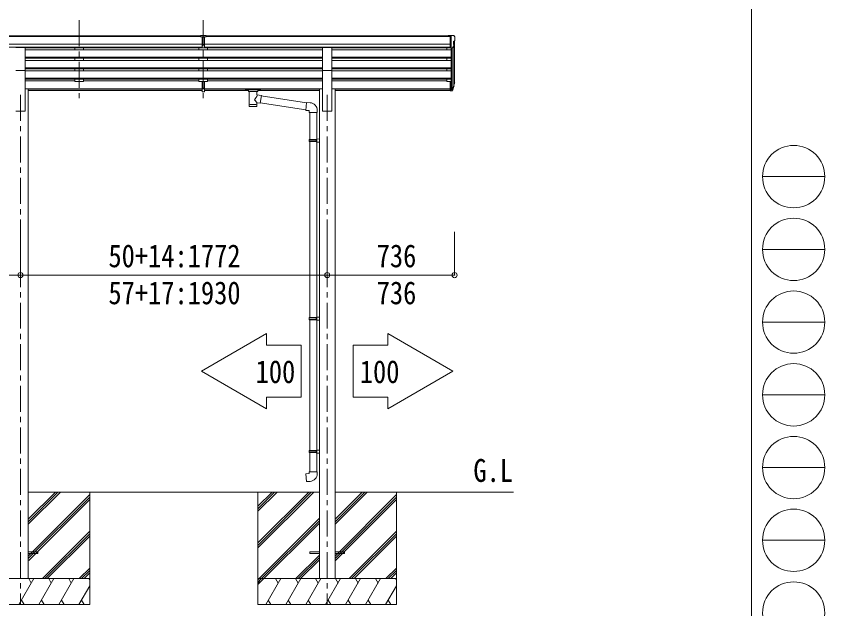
# Model space of a CAD drawing. Units: millimetres, scale not verified. Extents: x -20750 to 2444, y -5820 to 5820.
# Drawn here: x -2227 to 2444, y -3546 to -123 of the extents above; entities that cross this region are included whole.
import ezdxf
from ezdxf.enums import TextEntityAlignment as Align

# ---------------------------------------------------------------- set-up
doc = ezdxf.new("R2010")
doc.units = ezdxf.units.MM
doc.header["$LTSCALE"] = 30
doc.header["$PDMODE"] = 32
doc.header["$PDSIZE"] = 30
doc.linetypes.add('CHAIN1', pattern=[8, 5, -1, 1, -1])
for name, color, linetype, lineweight in [('0-0_0', 7, 'Continuous', 9), ('0-1_本体', 5, 'CHAIN1', 9), ('0-3_ELV2', 4, 'Continuous', 9), ('0-6_OTH_LINE', 6, 'Continuous', 9), ('0-9_OUTLINE', 7, 'Continuous', 9), ('F-0_240', 7, 'Continuous', 9)]:
    doc.layers.add(name, color=color, linetype=linetype, lineweight=lineweight)
doc.layers.add('0-7_SHAPE', color=7, linetype='Continuous')
doc.styles.add('ＭＳ ゴシック', font='')
doc.styles.get('ＭＳ ゴシック').set_extended_font_data('MS Gothic')

msp = doc.modelspace()

# ---------------------------------------------------------------- linework, layer by layer
at = {"layer": '0-0_0'}
for p, q in [((-2157.5, -2871.4), (-475.9, -2871.4)), ((-2157.5, -3057.03), (-1971.86, -2871.4)), ((-2157.5, -3042.89), (-1986.01, -2871.4)), ((-2157.5, -3028.75), (-2000.15, -2871.4)), ((-2157.5, -3240.88), (-1802.7, -2886.08)), ((-1802.7, -2871.4), (-1802.7, -3521.4)), ((-830.7, -3165.58), (-536.52, -2871.4)), ((-830.7, -3179.72), (-522.37, -2871.4)), ((-830.7, -3193.86), (-508.23, -2871.4)), ((-830.7, -2981.73), (-720.36, -2871.4)), ((-830.7, -2967.59), (-734.51, -2871.4)), ((-830.7, -2953.45), (-748.65, -2871.4)), ((-385.5, -2871.4), (645.3, -2871.4)), ((-385.5, -3057.03), (-199.86, -2871.4)), ((-385.5, -3042.89), (-214.01, -2871.4)), ((-385.5, -3028.75), (-228.15, -2871.4)), ((-385.5, -3240.88), (-30.7, -2886.08)), ((-30.7, -2871.4), (-30.7, -3521.4)), ((-2157.5, -3255.02), (-1802.7, -2900.22)), ((-2155.24, -3266.9), (-1802.7, -2914.36)), ((-385.5, -3255.02), (-30.7, -2900.22)), ((-383.24, -3266.9), (-30.7, -2914.36)), ((-830.7, -3377.71), (-475.9, -3022.91)), ((-830.7, -3391.85), (-475.9, -3037.05)), ((-830.7, -3405.99), (-475.9, -3051.2)), ((-2075.89, -3371.4), (-1802.7, -3098.21)), ((-2061.74, -3371.4), (-1802.7, -3112.35)), ((-2047.6, -3371.4), (-1802.7, -3126.5)), ((-303.89, -3371.4), (-30.7, -3098.21)), ((-289.74, -3371.4), (-30.7, -3112.35)), ((-275.6, -3371.4), (-30.7, -3126.5)), ((-612.25, -3371.4), (-475.9, -3235.04)), ((-598.11, -3371.4), (-475.9, -3249.19)), ((-583.97, -3371.4), (-475.9, -3263.33)), ((-1863.75, -3371.4), (-1802.7, -3310.34)), ((-91.75, -3371.4), (-30.7, -3310.34)), ((-1849.61, -3371.4), (-1802.7, -3324.49)), ((-1835.47, -3371.4), (-1802.7, -3338.63)), ((-77.61, -3371.4), (-30.7, -3324.49)), ((-63.47, -3371.4), (-30.7, -3338.63)), ((-1802.7, -3371.4), (-2602.7, -3371.4)), ((-2211.54, -3521.4), (-2124.94, -3371.4)), ((-2139.94, -3397.38), (-2154.94, -3371.4)), ((-2096.07, -3521.4), (-2009.47, -3371.4)), ((-2024.47, -3397.38), (-2039.47, -3371.4)), ((-1980.6, -3521.4), (-1894, -3371.4)), ((-1924, -3371.4), (-1909, -3397.38)), ((-1808.53, -3371.4), (-1802.7, -3381.5)), ((-30.7, -3371.4), (-830.7, -3371.4)), ((-830.7, -3398.9), (-814.82, -3371.4)), ((-785.95, -3521.4), (-699.35, -3371.4)), ((-714.35, -3397.38), (-729.35, -3371.4)), ((-670.48, -3521.4), (-583.88, -3371.4)), ((-598.88, -3397.38), (-613.88, -3371.4)), ((-555.01, -3521.4), (-468.41, -3371.4)), ((-483.41, -3397.38), (-498.41, -3371.4)), ((-439.54, -3521.4), (-352.94, -3371.4)), ((-367.94, -3397.38), (-382.94, -3371.4)), ((-324.07, -3521.4), (-237.47, -3371.4)), ((-252.47, -3397.38), (-267.47, -3371.4)), ((-208.6, -3521.4), (-122, -3371.4)), ((-152, -3371.4), (-137, -3397.38)), ((-36.53, -3371.4), (-30.7, -3381.5)), ((-1865.13, -3521.4), (-1802.7, -3413.26)), ((-93.13, -3521.4), (-30.7, -3413.26)), ((-2196.54, -3495.42), (-2181.54, -3521.4)), ((-2081.07, -3495.42), (-2066.07, -3521.4)), ((-1965.6, -3495.42), (-1950.6, -3521.4)), ((-1850.13, -3495.42), (-1835.13, -3521.4)), ((-770.95, -3495.42), (-755.95, -3521.4)), ((-655.48, -3495.42), (-640.48, -3521.4)), ((-540.01, -3495.42), (-525.01, -3521.4)), ((-424.54, -3495.42), (-409.54, -3521.4)), ((-309.07, -3495.42), (-294.07, -3521.4)), ((-193.6, -3495.42), (-178.6, -3521.4)), ((-78.13, -3495.42), (-63.13, -3521.4))]:
    msp.add_line(p, q, dxfattribs=at)
for points in [[(-2602.7, -2871.4), (-2602.7, -3521.4), (-1802.7, -3521.4)], [(-830.7, -2871.4), (-830.7, -3521.4), (-30.7, -3521.4)]]:
    msp.add_lwpolyline(points, dxfattribs=at)
at = {"layer": '0-1_本体'}
for p, q in [((-1862.7, -147), (-1862.7, -624.52)), ((-1146.7, -147), (-1146.7, -624.52)), ((-2202.7, -577.83), (-2202.7, -3521.4)), ((-430.7, -577.83), (-430.7, -3521.4))]:
    msp.add_line(p, q, dxfattribs=at)
at = {"layer": '0-3_ELV2'}
for p, q in [((-1163.19, -236.12), (-6152.2, -236.12)), ((-1163.19, -241.34), (-6152.2, -241.34)), ((-1163.19, -242.55), (-1163.19, -234.71)), ((-1163.19, -242.55), (-1153.19, -242.55)), ((-1146.69, -243.37), (-1153.19, -242.97)), ((-1153.19, -244.55), (-1140.19, -244.55)), ((-1140.19, -243.03), (-1146.69, -243.35)), ((-1140.19, -306.18), (-1140.19, -240.9)), ((278.8, -236.12), (-1130.19, -236.12)), ((278.8, -241.34), (-1130.19, -241.34)), ((278.8, -234.52), (268.8, -234.61)), ((268.8, -236.12), (268.8, -234.61)), ((278.8, -306.5), (278.8, -234.52)), ((297.3, -234.52), (278.8, -234.52)), ((285.3, -307.5), (285.3, -234.52)), ((297.3, -234.52), (299.64, -234.66)), ((299.3, -269.03), (299.3, -285.31)), ((304.77, -265.7), (299.45, -268.77)), ((300.4, -235.09), (304.46, -240.9)), ((305.3, -265.1), (305.3, -499.76)), ((307.3, -243.89), (307.3, -244.52)), ((-1153.19, -284.87), (-6152.2, -284.87)), ((-1153.19, -302.72), (-6152.2, -302.72)), ((-2230.2, -305.15), (-2175.2, -305.15)), ((-2175.2, -436.95), (-2175.2, -305.15)), ((-1153.19, -306.07), (-2175.2, -306.07)), ((-2175.2, -318.48), (-458.2, -318.48)), ((-1887.7, -305.97), (-1887.7, -318.48)), ((-1837.7, -305.97), (-1837.7, -318.38)), ((-1171.7, -305.97), (-1171.7, -318.48)), ((-1153.19, -286.07), (-1146.69, -286.24)), ((-1153.19, -305.12), (-1146.69, -305.52)), ((-1146.7, -318.48), (-1146.7, -366.17)), ((-1146.69, -286.24), (-1140.19, -286.07)), ((-1146.69, -305.52), (-1140.19, -305.12)), ((278.8, -284.87), (-1140.19, -284.87)), ((278.8, -302.72), (-1140.19, -302.72)), ((-458.2, -306.07), (-1140.19, -306.07)), ((-1121.7, -305.97), (-1121.7, -318.38)), ((-458.2, -436.95), (-458.2, -305.15)), ((-458.2, -305.15), (-403.2, -305.15)), ((-403.2, -436.95), (-403.2, -305.15)), ((278.8, -306.07), (-403.2, -306.07)), ((-403.2, -318.48), (285.3, -318.48)), ((260.3, -305.97), (260.3, -318.48)), ((278.8, -306.5), (285.3, -306.5)), ((285.3, -307.5), (290.51, -307.19)), ((285.3, -307.5), (285.3, -500.12)), ((291.3, -307.03), (291.31, -544.9)), ((292.93, -305.69), (301.93, -290.1)), ((300.33, -292.87), (300.33, -526.47)), ((-2175.2, -360.36), (-458.2, -360.36)), ((-2175.2, -361.85), (-458.2, -361.85)), ((-2175.2, -366.17), (-458.2, -366.17)), ((-1887.7, -366.17), (-1887.7, -379.03)), ((-1837.7, -366.17), (-1837.7, -379.03)), ((-1171.7, -366.17), (-1171.7, -379.03)), ((-1121.7, -366.17), (-1121.7, -379.03)), ((-403.2, -360.36), (285.3, -360.36)), ((-403.2, -361.85), (285.3, -361.85)), ((-403.2, -366.17), (285.3, -366.17)), ((260.3, -366.17), (260.3, -379.03)), ((-2175.2, -379.03), (-458.2, -379.03)), ((-1146.7, -379.03), (-1146.7, -426.72)), ((-403.2, -379.03), (285.3, -379.03)), ((-2230.2, -436.95), (-2175.2, -436.95)), ((-2175.2, -420.91), (-458.2, -420.91)), ((-2175.2, -422.4), (-458.2, -422.4)), ((-2175.2, -426.72), (-458.2, -426.72)), ((-2175.2, -436.95), (-2175.2, -671.4)), ((-2175.2, -439.58), (-458.2, -439.58)), ((-1887.7, -426.72), (-1887.7, -439.48)), ((-1837.7, -426.72), (-1837.7, -439.58)), ((-1171.7, -426.72), (-1171.7, -439.48)), ((-1146.7, -487.27), (-1146.7, -439.58)), ((-1121.7, -426.72), (-1121.7, -439.58)), ((-458.2, -436.95), (-458.2, -671.4)), ((-458.2, -436.95), (-403.2, -436.95)), ((-403.2, -420.91), (285.3, -420.91)), ((-403.2, -422.4), (285.3, -422.4)), ((-403.2, -426.72), (285.3, -426.72)), ((-403.2, -436.95), (-403.2, -671.4)), ((-403.2, -439.58), (285.3, -439.58)), ((260.3, -426.72), (260.3, -439.58)), ((-2175.2, -481.45), (-458.2, -481.45)), ((-2175.2, -482.95), (-458.2, -482.95)), ((-2175.2, -487.27), (-458.2, -487.27)), ((-2175.2, -495.81), (-1887.7, -495.81)), ((-1887.7, -487.27), (-1887.7, -500.76)), ((-1837.7, -500.76), (-1887.7, -500.76)), ((-1837.7, -487.27), (-1837.7, -500.76)), ((-1171.7, -495.81), (-1837.7, -495.81)), ((-1171.7, -487.27), (-1171.7, -500.76)), ((-1121.7, -500.76), (-1171.7, -500.76)), ((-1153.19, -560.48), (-1153.19, -500.76)), ((-1140.19, -560.48), (-1140.19, -500.76)), ((-1121.7, -487.27), (-1121.7, -500.76)), ((-458.2, -495.81), (-1121.7, -495.81)), ((-403.2, -481.45), (285.3, -481.45)), ((-403.2, -482.95), (285.3, -482.95)), ((-403.2, -487.27), (285.3, -487.27)), ((260.3, -495.81), (-403.2, -495.81)), ((260.3, -487.27), (260.3, -500.76)), ((260.3, -500.76), (278.8, -500.76)), ((278.8, -500.12), (278.8, -554.16)), ((278.8, -500.12), (285.3, -500.12)), ((285.3, -500.12), (285.3, -554.9)), ((303.61, -512.94), (300.33, -520)), ((-2157.5, -542.4), (-2175.2, -542.4)), ((-2157.5, -542.4), (-2157.5, -3371.4)), ((-2157.5, -542.83), (-1153.19, -542.83)), ((-2157.5, -544.22), (-1153.19, -544.22)), ((-1153.19, -551.91), (-2157.5, -551.91)), ((-1153.19, -538.24), (-1140.19, -538.24)), ((-1153.19, -543.64), (-1140.19, -543.64)), ((-1153.19, -559.42), (-1146.69, -559.82)), ((-1146.69, -559.82), (-1140.19, -559.42)), ((-1140.19, -542.83), (-475.9, -542.83)), ((-1140.19, -544.22), (-475.9, -544.22)), ((-886.19, -551.91), (-1140.19, -551.91)), ((-475.9, -551.91), (-832.19, -551.91)), ((-475.9, -542.4), (-458.2, -542.4)), ((-475.9, -542.4), (-475.9, -3371.4)), ((-385.5, -542.4), (-403.2, -542.4)), ((-385.5, -542.4), (-385.5, -3371.4)), ((-385.5, -542.83), (278.8, -542.83)), ((-385.5, -544.22), (278.8, -544.22)), ((278.8, -551.91), (-385.5, -551.91)), ((278.8, -540.26), (285.3, -540.26)), ((278.8, -545.14), (285.3, -545.14)), ((278.8, -554.16), (285.3, -554.16)), ((285.3, -545.16), (290.44, -545.16)), ((285.3, -546.96), (290.15, -546.96)), ((285.3, -554.9), (290.15, -554.9)), ((291.74, -544.48), (299.49, -529.07)), ((300.94, -529.43), (292.75, -545.61)), ((301.56, -529.99), (292.75, -553.54)), ((304.21, -514.31), (300.33, -522.26)), ((301.9, -525.59), (301.56, -529.99)), ((-2230.2, -671.4), (-2175.2, -671.4)), ((-458.2, -671.4), (-403.2, -671.4)), ((-2157.5, -3216.9), (-2102.7, -3216.9)), ((-2102.7, -3216.9), (-2102.7, -3225.9)), ((-530.7, -3216.9), (-530.7, -3225.9)), ((-530.7, -3216.9), (-475.9, -3216.9)), ((-385.5, -3216.9), (-330.7, -3216.9)), ((-330.7, -3216.9), (-330.7, -3225.9)), ((-2157.5, -3225.9), (-2102.7, -3225.9)), ((-530.7, -3225.9), (-475.9, -3225.9)), ((-385.5, -3225.9), (-330.7, -3225.9))]:
    msp.add_line(p, q, dxfattribs=at)
for points in [[(-1163.19, -234.71), (-1145.19, -234.55), (-1130.19, -234.69)], [(-1140.19, -306.18), (-1146.69, -306.58), (-1153.19, -306.18), (-1153.19, -240.84)], [(-1140.19, -242.51), (-1130.19, -242.42), (-1130.19, -234.69)], [(-1140.19, -287.18), (-1143.45, -287.26), (-1146.69, -287.34), (-1149.94, -287.26), (-1153.19, -287.18)], [(-1140.19, -560.48), (-1146.69, -560.88), (-1153.19, -560.48)]]:
    msp.add_lwpolyline(points, dxfattribs=at)
for centre, radius, start, end in [((299.6, -269.03), 0.3, 120, 180), ((299.58, -235.66), 1, 35, 86.5), ((304.3, -243.89), 3, 0, 87), ((300.4, -261.33), 6.18, 315.00103, 354.2965), ((105.3, -244.52), 202, 355.05096, 0), ((290.33, -304.19), 3, 273.5, 330), ((299.6, -285.31), 0.3, 180, 265.2833), ((299.33, -288.6), 3, 330, 85.2833), ((274.72, -503.44), 30.41, 341.80266, 352.8448), ((276.12, -505.2), 29.53, 342.01856, 353.49194)]:
    msp.add_arc(centre, radius, start, end, dxfattribs=at)
for centre, major_axis, ratio, start_param, end_param in [((-1122.12, -244.86), (24.57, -1.51), 0.121868, 3.1422238, 3.1491027), ((217.44, -498.95), (-87.93, 4.42), 0.541684, 3.060334, 3.2172517), ((216.65, -505.63), (89.06, 1.43), 0.57596, 6.1985533, 6.3701348), ((290.15, -544.25), (3, 0), 0.90356, 4.712389, 5.7595865), ((290.15, -552.19), (-3, 0), 0.90356, 1.5707963, 2.6179939), ((290.44, -543.8), (1.5, 0), 0.90356, 4.712389, 5.7595865), ((215.39, -505.53), (88.05, 0), 0.90356, 5.9828017, 6.0168888), ((300.59, -525.59), (-1.3, 0), 0.90356, 2.9359903, 4.9130961), ((214.67, -509.4), (89.07, 0), 0.90356, 6.0316505, 6.077583)]:
    msp.add_ellipse(centre, major_axis=major_axis, ratio=ratio, start_param=start_param, end_param=end_param, dxfattribs=at)
at = {"layer": '0-6_OTH_LINE'}
for p, q in [((-2202.7, -1618.9), (-2202.7, -1368.9)), ((-430.7, -1618.9), (-430.7, -1368.9)), ((305.3, -1618.9), (305.3, -1368.9)), ((-2202.7, -1618.9), (-5102.7, -1618.9)), ((305.3, -1618.9), (-2202.7, -1618.9))]:
    msp.add_line(p, q, dxfattribs=at)
at = {"layer": '0-6_OTH_LINE', "color": 7}
for p, q in [((-780.83, -1955.91), (-780.83, -2023.11)), ((-80.56, -1955.91), (-80.56, -2023.11)), ((-780.83, -2322.71), (-580.43, -2322.71)), ((-780.83, -2322.71), (-780.83, -2389.91)), ((-80.56, -2322.71), (-280.96, -2322.71)), ((-80.56, -2322.71), (-80.56, -2389.91))]:
    msp.add_line(p, q, dxfattribs=at)
for points in [[(-780.83, -2389.91), (-1156.69, -2172.91), (-780.83, -1955.91)], [(-80.56, -2389.91), (295.3, -2172.91), (-80.56, -1955.91)], [(-780.83, -2023.11), (-580.43, -2023.11), (-580.43, -2322.71)], [(-80.56, -2023.11), (-280.96, -2023.11), (-280.96, -2322.71)]]:
    msp.add_lwpolyline(points, dxfattribs=at)
at = {"layer": '0-6_OTH_LINE'}
for p in [(-2202.7, -1618.9), (-430.7, -1618.9), (305.3, -1618.9)]:
    msp.add_point(p, dxfattribs=at)
at = {"layer": '0-9_OUTLINE'}
for p, q in [((-902.69, -545), (-902.69, -550.76)), ((-900.69, -544.34), (-817.69, -544.34)), ((-900.69, -546.52), (-817.69, -546.52)), ((-900.69, -551.42), (-886.19, -551.42)), ((-886.19, -557.07), (-886.19, -550.52)), ((-882.09, -557.99), (-882.11, -643.43)), ((-836.29, -576.73), (-836.29, -557.99)), ((-832.19, -557.07), (-832.19, -550.52)), ((-832.19, -551.42), (-817.69, -551.42)), ((-815.69, -545), (-815.69, -550.76)), ((-811.08, -580.64), (-836.3, -576.73)), ((-811.08, -580.64), (-818.1, -625.9)), ((-550.08, -623.19), (-811.39, -582.65)), ((-836.28, -643.43), (-836.3, -622.76)), ((-836.3, -623.07), (-818.1, -625.9)), ((-553.75, -665.12), (-817.83, -624.16)), ((-529.08, -623.15), (-549.92, -621.33)), ((-534.01, -678.9), (-488.01, -678.9)), ((-531.9, -678.9), (-531.9, -835.47)), ((-489.9, -678.9), (-489.9, -832.91)), ((-488.01, -678.9), (-488.01, -667.98)), ((-533.9, -837.47), (-532.9, -835.47)), ((-533.9, -837.47), (-489.9, -837.47)), ((-533.9, -837.47), (-533.9, -845.47)), ((-532.9, -835.47), (-489.9, -835.47)), ((-494.37, -837.47), (-494.8, -835.47)), ((-491.9, -832.97), (-475.9, -832.5)), ((-491.9, -834.97), (-491.9, -832.97)), ((-491.9, -834.97), (-489.9, -834.97)), ((-475.9, -832.5), (-475.9, -850.44)), ((-533.9, -845.47), (-489.9, -845.47)), ((-533.9, -845.47), (-532.9, -847.47)), ((-532.9, -847.47), (-489.9, -847.47)), ((-531.9, -847.47), (-531.9, -1864.16)), ((-491.9, -849.97), (-491.9, -847.97)), ((-491.9, -849.97), (-475.9, -850.44)), ((-489.9, -850.03), (-489.9, -1861.6)), ((-533.9, -1866.16), (-532.9, -1864.16)), ((-533.9, -1866.16), (-489.9, -1866.16)), ((-533.9, -1866.16), (-533.9, -1874.16)), ((-532.9, -1864.16), (-489.9, -1864.16)), ((-494.37, -1866.16), (-494.8, -1864.16)), ((-491.9, -1861.66), (-475.9, -1861.19)), ((-491.9, -1863.66), (-491.9, -1861.66)), ((-491.9, -1863.66), (-489.9, -1863.66)), ((-475.9, -1861.19), (-475.9, -1879.13)), ((-533.9, -1874.16), (-489.9, -1874.16)), ((-533.9, -1874.16), (-532.9, -1876.16)), ((-532.9, -1876.16), (-489.9, -1876.16)), ((-531.9, -1876.16), (-531.9, -2631.84)), ((-491.9, -1878.66), (-491.9, -1876.66)), ((-491.9, -1878.66), (-475.9, -1879.13)), ((-489.9, -1878.72), (-489.9, -2629.28)), ((-533.9, -2633.84), (-532.9, -2631.84)), ((-533.9, -2633.84), (-489.9, -2633.84)), ((-533.9, -2633.84), (-533.9, -2641.84)), ((-533.9, -2641.84), (-489.9, -2641.84)), ((-533.9, -2641.84), (-532.9, -2643.84)), ((-532.9, -2631.84), (-489.9, -2631.84)), ((-532.9, -2643.84), (-489.9, -2643.84)), ((-531.9, -2643.84), (-531.9, -2753.84)), ((-494.37, -2633.84), (-494.8, -2631.84)), ((-491.9, -2629.34), (-475.9, -2628.87)), ((-491.9, -2631.34), (-491.9, -2629.34)), ((-491.9, -2631.34), (-489.9, -2631.34)), ((-491.9, -2646.34), (-491.9, -2644.34)), ((-491.9, -2646.34), (-475.9, -2646.81)), ((-489.9, -2646.4), (-489.9, -2753.84)), ((-475.9, -2628.87), (-475.9, -2646.81)), ((-533.9, -2753.84), (-487.9, -2753.84)), ((-533.9, -2763.84), (-533.9, -2753.84)), ((-487.9, -2753.84), (-487.9, -2764.76))]:
    msp.add_line(p, q, dxfattribs=at)
for points in [[(-902.69, -545), (-902.66, -544.81), (-902.57, -544.67), (-902.48, -544.58), (-902.37, -544.52), (-902.25, -544.47), (-901.96, -544.41), (-901.47, -544.36), (-900.93, -544.34), (-900.69, -544.34)], [(-902.69, -550.76), (-902.66, -550.95), (-902.57, -551.09), (-902.48, -551.19), (-902.37, -551.25), (-902.25, -551.29), (-901.96, -551.35), (-901.47, -551.4), (-900.93, -551.42), (-900.69, -551.42)], [(-817.69, -544.34), (-817.34, -544.34), (-816.81, -544.37), (-816.36, -544.42), (-816.06, -544.5), (-815.89, -544.59), (-815.77, -544.73), (-815.7, -544.91), (-815.69, -545)], [(-817.69, -551.42), (-817.34, -551.42), (-816.81, -551.39), (-816.36, -551.34), (-816.06, -551.27), (-815.89, -551.17), (-815.77, -551.03), (-815.7, -550.85), (-815.69, -550.76)], [(-549.92, -621.33), (-553.93, -667.15), (-534.01, -668.9), (-534.01, -678.9)], [(-494.37, -837.47), (-494.37, -845.47), (-494.8, -847.47)], [(-491.9, -847.97), (-489.9, -847.97), (-489.9, -834.97)], [(-494.37, -1866.16), (-494.37, -1874.16), (-494.8, -1876.16)], [(-491.9, -1876.66), (-489.9, -1876.66), (-489.9, -1863.66)], [(-494.37, -2633.84), (-494.37, -2641.84), (-494.8, -2643.84)], [(-491.9, -2644.34), (-489.9, -2644.34), (-489.9, -2631.34)], [(-528.97, -2809.59), (-549.81, -2811.41), (-553.82, -2765.59), (-533.9, -2763.84)]]:
    msp.add_lwpolyline(points, dxfattribs=at)
for centre, start, end in [((-533.01, -667.98), 0, 85), ((-532.9, -2764.76), 275, 0)]:
    msp.add_arc(centre, 45, start, end, dxfattribs=at)
for centre, major_axis, ratio, start_param, end_param in [((-900.69, -546.73), (2, 0), 0.109601, 3.1415927, 4.712389), ((-859.19, -556.98), (27.06, 0), 0.069685, 3.1415927, 6.2831853), ((-859.19, -550.52), (27, 0), 0.070066, 6.2831853, 9.424778), ((-848.19, -554.5), (16, 0), 0.361356, 6.2636979, 6.2831853), ((-817.69, -546.73), (2, 0), 0.109601, 4.712389, 6.2831853), ((-859.2, -603.27), (-22.81, -26.62), 0.234429, 1.6855472, 3.1268519), ((-856.64, -600.62), (20.32, -22.25), 0.045535, 0.0389954, 1.3075346), ((-859.19, -643.43), (22.92, 0), 0.101955, 3.1415499, 6.2833984), ((-859.19, -630.99), (22.91, 0), 0.122865, 3.1415927, 6.2831853)]:
    msp.add_ellipse(centre, major_axis=major_axis, ratio=ratio, start_param=start_param, end_param=end_param, dxfattribs=at)
at = {"layer": 'F-0_240', "color": 5}
msp.add_line((2020.01, 5820), (2020.01, -5820), dxfattribs=at)
at = {"layer": 'F-0_240', "color": 4}
for p, q in [((2084.12, -1050), (2444.13, -1050)), ((2084.12, -1470), (2444.13, -1470)), ((2084.12, -1890), (2444.13, -1890)), ((2084.12, -2310), (2444.13, -2310)), ((2084.12, -2730), (2444.13, -2730)), ((2084.12, -3150), (2444.13, -3150))]:
    msp.add_line(p, q, dxfattribs=at)
for centre in [(2264.12, -1050), (2264.12, -1470), (2264.12, -1890), (2264.12, -2310), (2264.12, -2730), (2264.12, -3150), (2264.12, -3570)]:
    msp.add_circle(centre, 180, dxfattribs=at)

# ---------------------------------------------------------------- texts
at = {"layer": '0-6_OTH_LINE', "color": 7, "style": 'ＭＳ ゴシック', "width": 0.85}
for s, p in [('50+14:1772', (-1694.44, -1612.9)), ('736', (-144.75, -1612.9)), ('57+17:1930', (-1694.44, -1826.45)), ('736', (-144.75, -1826.45)), ('100', (-844.16, -2281.66)), ('100', (-242.23, -2281.66))]:
    msp.add_text(s, height=132, dxfattribs=at).set_placement(p, align=Align.BOTTOM_LEFT)
at = {"layer": '0-7_SHAPE', "style": 'ＭＳ ゴシック', "width": 0.85}
msp.add_text('G.L', height=132, dxfattribs=at).set_placement((413.69, -2852.22), align=Align.BOTTOM_LEFT)

doc.saveas('drawing.dxf')
